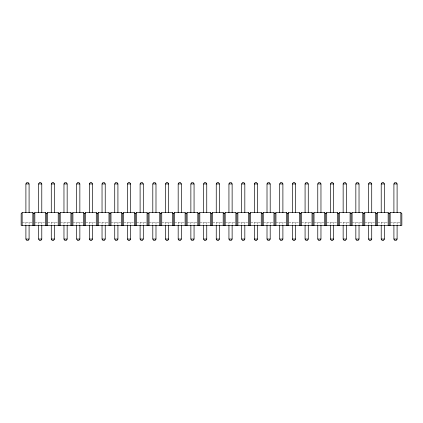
<?xml version="1.0" encoding="UTF-8"?>
<svg xmlns="http://www.w3.org/2000/svg" width="423" height="423" viewBox="0 0 423 423"><rect width="100%" height="100%" fill="white"/><g stroke="black" fill="none" stroke-linecap="round" stroke-linejoin="round"><path stroke-width="0.32" stroke-dasharray="2.12 1.59" d="M22.419 222.191L31.937 222.191M35.109 222.191L44.627 222.191M47.799 222.191L57.317 222.191M60.489 222.191L70.007 222.191M73.179 222.191L82.697 222.191M85.869 222.191L95.387 222.191M98.559 222.191L108.077 222.191M111.249 222.191L120.767 222.191M123.939 222.191L133.457 222.191M136.629 222.191L146.147 222.191M149.319 222.191L158.837 222.191M162.009 222.191L171.526 222.191M174.699 222.191L184.216 222.191M187.389 222.191L196.906 222.191M200.079 222.191L209.597 222.191M212.769 222.191L222.287 222.191M225.459 222.191L234.977 222.191M238.149 222.191L247.667 222.191M250.839 222.191L260.357 222.191M263.529 222.191L273.047 222.191M276.219 222.191L285.737 222.191M288.909 222.191L298.427 222.191M301.599 222.191L311.117 222.191M314.289 222.191L323.807 222.191M326.979 222.191L336.497 222.191M339.669 222.191L349.187 222.191M352.359 222.191L361.877 222.191M365.049 222.191L374.567 222.191M377.739 222.191L387.257 222.191M390.429 222.191L399.947 222.191M397.102 222.133L397.102 224.735M393.908 222.133L393.908 224.735M384.412 222.133L384.412 224.735M381.218 222.133L381.218 224.735M371.722 222.133L371.722 224.735M368.528 222.133L368.528 224.735M359.032 222.133L359.032 224.735M355.838 222.133L355.838 224.735M346.342 222.133L346.342 224.735M343.148 222.133L343.148 224.735M333.652 222.133L333.652 224.735M330.458 222.133L330.458 224.735M320.962 222.133L320.962 224.735M317.768 222.133L317.768 224.735M308.272 222.133L308.272 224.735M305.078 222.133L305.078 224.735M295.582 222.133L295.582 224.735M292.388 222.133L292.388 224.735M282.892 222.133L282.892 224.735M279.698 222.133L279.698 224.735M270.202 222.133L270.202 224.735M267.008 222.133L267.008 224.735M257.512 222.133L257.512 224.735M254.318 222.133L254.318 224.735M244.822 222.133L244.822 224.735M241.628 222.133L241.628 224.735M232.132 222.133L232.132 224.735M228.938 222.133L228.938 224.735M219.442 222.133L219.442 224.735M216.248 222.133L216.248 224.735M206.752 222.133L206.752 224.735M203.558 222.133L203.558 224.735M194.062 222.133L194.062 224.735M190.868 222.133L190.868 224.735M181.372 222.133L181.372 224.735M178.178 222.133L178.178 224.735M168.682 222.133L168.682 224.735M165.488 222.133L165.488 224.735M155.992 222.133L155.992 224.735M152.798 222.133L152.798 224.735M143.302 222.133L143.302 224.735M140.108 222.133L140.108 224.735M130.612 222.133L130.612 224.735M127.418 222.133L127.418 224.735M117.922 222.133L117.922 224.735M114.728 222.133L114.728 224.735M105.232 222.133L105.232 224.735M102.038 222.133L102.038 224.735M92.542 222.133L92.542 224.735M89.348 222.133L89.348 224.735M79.852 222.133L79.852 224.735M76.658 222.133L76.658 224.735M67.162 222.133L67.162 224.735M63.968 222.133L63.968 224.735M54.472 222.133L54.472 224.735M51.278 222.133L51.278 224.735M41.782 222.133L41.782 224.735M38.588 222.133L38.588 224.735M29.092 222.133L29.092 224.735M25.898 222.133L25.898 224.735"/><path stroke-width="0.63" d="M25.898 212.674L25.898 183.947L26.898 182.45L28.092 182.45L29.092 183.947L29.092 212.674M38.588 212.674L38.588 183.947L39.588 182.45L40.782 182.45L41.782 183.947L41.782 212.674M51.278 212.674L51.278 183.947L52.278 182.45L53.472 182.45L54.472 183.947L54.472 212.674M63.968 212.674L63.968 183.947L64.968 182.45L66.162 182.45L67.162 183.947L67.162 212.674M29.092 225.385L29.092 239.053L28.092 240.55L26.898 240.55L25.898 239.053L25.898 225.385M76.658 212.674L76.658 183.947L77.658 182.45L78.852 182.45L79.852 183.947L79.852 212.674M41.782 225.385L41.782 239.053L40.782 240.55L39.588 240.55L38.588 239.053L38.588 225.385M89.348 212.674L89.348 183.947L90.348 182.45L91.542 182.45L92.542 183.947L92.542 212.674M54.472 225.385L54.472 239.053L53.472 240.55L52.278 240.55L51.278 239.053L51.278 225.385M102.038 212.674L102.038 183.947L103.038 182.45L104.232 182.45L105.232 183.947L105.232 212.674M67.162 225.385L67.162 239.053L66.162 240.55L64.968 240.55L63.968 239.053L63.968 225.385M114.728 212.674L114.728 183.947L115.728 182.45L116.922 182.45L117.922 183.947L117.922 212.674M79.852 225.385L79.852 239.053L78.852 240.55L77.658 240.55L76.658 239.053L76.658 225.385M127.418 212.674L127.418 183.947L128.418 182.45L129.612 182.45L130.612 183.947L130.612 212.674M92.542 225.385L92.542 239.053L91.542 240.55L90.348 240.55L89.348 239.053L89.348 225.385M140.108 212.674L140.108 183.947L141.108 182.45L142.302 182.45L143.302 183.947L143.302 212.674M105.232 225.385L105.232 239.053L104.232 240.55L103.038 240.55L102.038 239.053L102.038 225.385M152.798 212.674L152.798 183.947L153.798 182.45L154.992 182.45L155.992 183.947L155.992 212.674M117.922 225.385L117.922 239.053L116.922 240.55L115.728 240.55L114.728 239.053L114.728 225.385M165.488 212.674L165.488 183.947L166.488 182.45L167.682 182.45L168.682 183.947L168.682 212.674M130.612 225.385L130.612 239.053L129.612 240.55L128.418 240.55L127.418 239.053L127.418 225.385M178.178 212.674L178.178 183.947L179.178 182.45L180.372 182.45L181.372 183.947L181.372 212.674M143.302 225.385L143.302 239.053L142.302 240.55L141.108 240.55L140.108 239.053L140.108 225.385M190.868 212.674L190.868 183.947L191.868 182.45L193.062 182.45L194.062 183.947L194.062 212.674M155.992 225.385L155.992 239.053L154.992 240.55L153.798 240.55L152.798 239.053L152.798 225.385M203.558 212.674L203.558 183.947L204.558 182.45L205.752 182.45L206.752 183.947L206.752 212.674M168.682 225.385L168.682 239.053L167.682 240.55L166.488 240.55L165.488 239.053L165.488 225.385M216.248 212.674L216.248 183.947L217.248 182.45L218.442 182.45L219.442 183.947L219.442 212.674M181.372 225.385L181.372 239.053L180.372 240.55L179.178 240.55L178.178 239.053L178.178 225.385M228.938 212.674L228.938 183.947L229.938 182.45L231.132 182.45L232.132 183.947L232.132 212.674M194.062 225.385L194.062 239.053L193.062 240.55L191.868 240.55L190.868 239.053L190.868 225.385M241.628 212.674L241.628 183.947L242.628 182.45L243.822 182.45L244.822 183.947L244.822 212.674M206.752 225.385L206.752 239.053L205.752 240.55L204.558 240.55L203.558 239.053L203.558 225.385M254.318 212.674L254.318 183.947L255.318 182.45L256.512 182.45L257.512 183.947L257.512 212.674M219.442 225.385L219.442 239.053L218.442 240.55L217.248 240.55L216.248 239.053L216.248 225.385M267.008 212.674L267.008 183.947L268.008 182.45L269.202 182.45L270.202 183.947L270.202 212.674M232.132 225.385L232.132 239.053L231.132 240.55L229.938 240.55L228.938 239.053L228.938 225.385M279.698 212.674L279.698 183.947L280.698 182.45L281.892 182.45L282.892 183.947L282.892 212.674M244.822 225.385L244.822 239.053L243.822 240.55L242.628 240.55L241.628 239.053L241.628 225.385M292.388 212.674L292.388 183.947L293.388 182.45L294.582 182.45L295.582 183.947L295.582 212.674M257.512 225.385L257.512 239.053L256.512 240.55L255.318 240.55L254.318 239.053L254.318 225.385M305.078 212.674L305.078 183.947L306.078 182.45L307.272 182.45L308.272 183.947L308.272 212.674M270.202 225.385L270.202 239.053L269.202 240.55L268.008 240.55L267.008 239.053L267.008 225.385M317.768 212.674L317.768 183.947L318.768 182.45L319.962 182.45L320.962 183.947L320.962 212.674M282.892 225.385L282.892 239.053L281.892 240.55L280.698 240.55L279.698 239.053L279.698 225.385M330.458 212.674L330.458 183.947L331.458 182.45L332.652 182.45L333.652 183.947L333.652 212.674M295.582 225.385L295.582 239.053L294.582 240.55L293.388 240.55L292.388 239.053L292.388 225.385M343.148 212.674L343.148 183.947L344.148 182.45L345.342 182.45L346.342 183.947L346.342 212.674M308.272 225.385L308.272 239.053L307.272 240.55L306.078 240.55L305.078 239.053L305.078 225.385M355.838 212.674L355.838 183.947L356.838 182.45L358.032 182.45L359.032 183.947L359.032 212.674M320.962 225.385L320.962 239.053L319.962 240.55L318.768 240.55L317.768 239.053L317.768 225.385M368.528 212.674L368.528 183.947L369.528 182.45L370.722 182.45L371.722 183.947L371.722 212.674M333.652 225.385L333.652 239.053L332.652 240.55L331.458 240.55L330.458 239.053L330.458 225.385M381.218 212.674L381.218 183.947L382.218 182.45L383.412 182.45L384.412 183.947L384.412 212.674M346.342 225.385L346.342 239.053L345.342 240.55L344.148 240.55L343.148 239.053L343.148 225.385M393.908 212.674L393.908 183.947L394.908 182.45L396.102 182.45L397.102 183.947L397.102 212.674M359.032 225.385L359.032 239.053L358.032 240.55L356.838 240.55L355.838 239.053L355.838 225.385M371.722 225.385L371.722 239.053L370.722 240.55L369.528 240.55L368.528 239.053L368.528 225.385M384.412 225.385L384.412 239.053L383.412 240.55L382.218 240.55L381.218 239.053L381.218 225.385M397.102 225.385L397.102 239.053L396.102 240.55L394.908 240.55L393.908 239.053L393.908 225.385M33.84 225.364L33.84 213.673L32.841 212.674L22.149 212.674L21.15 213.673L21.15 225.364L401.85 225.364L401.85 213.673L400.851 212.674L390.159 212.674L389.16 213.673L389.16 225.364M33.84 213.673L34.839 212.674L45.531 212.674L46.53 213.673L46.53 225.364M46.53 213.673L47.529 212.674L58.221 212.674L59.22 213.673L59.22 225.364M59.22 213.673L60.219 212.674L70.911 212.674L71.91 213.673L71.91 225.364M71.91 213.673L72.909 212.674L83.601 212.674L84.6 213.673L84.6 225.364M84.6 213.673L85.599 212.674L96.291 212.674L97.29 213.673L97.29 225.364M97.29 213.673L98.289 212.674L108.981 212.674L109.98 213.673L109.98 225.364M109.98 213.673L110.979 212.674L121.671 212.674L122.67 213.673L122.67 225.364M122.67 213.673L123.669 212.674L134.361 212.674L135.36 213.673L135.36 225.364M135.36 213.673L136.359 212.674L147.051 212.674L148.05 213.673L148.05 225.364M148.05 213.673L149.049 212.674L159.741 212.674L160.74 213.673L160.74 225.364M160.74 213.673L161.739 212.674L172.431 212.674L173.43 213.673L173.43 225.364M173.43 213.673L174.429 212.674L185.121 212.674L186.12 213.673L186.12 225.364M186.12 213.673L187.119 212.674L197.811 212.674L198.81 213.673L198.81 225.364M198.81 213.673L199.809 212.674L210.501 212.674L211.5 213.673L211.5 225.364M211.5 213.673L212.499 212.674L223.191 212.674L224.19 213.673L224.19 225.364M224.19 213.673L225.189 212.674L235.881 212.674L236.88 213.673L236.88 225.364M236.88 213.673L237.879 212.674L248.571 212.674L249.57 213.673L249.57 225.364M249.57 213.673L250.569 212.674L261.261 212.674L262.26 213.673L262.26 225.364M262.26 213.673L263.259 212.674L273.951 212.674L274.95 213.673L274.95 225.364M274.95 213.673L275.949 212.674L286.641 212.674L287.64 213.673L287.64 225.364M287.64 213.673L288.639 212.674L299.331 212.674L300.33 213.673L300.33 225.364M300.33 213.673L301.329 212.674L312.021 212.674L313.02 213.673L313.02 225.364M313.02 213.673L314.019 212.674L324.711 212.674L325.71 213.673L325.71 225.364M325.71 213.673L326.709 212.674L337.401 212.674L338.4 213.673L338.4 225.364M338.4 213.673L339.399 212.674L350.091 212.674L351.09 213.673L351.09 225.364M351.09 213.673L352.089 212.674L362.781 212.674L363.78 213.673L363.78 225.364M363.78 213.673L364.779 212.674L375.471 212.674L376.47 213.673L376.47 225.364M376.47 213.673L377.469 212.674L388.161 212.674L389.16 213.673M25.898 183.947L29.092 183.947M38.588 183.947L41.782 183.947M51.278 183.947L54.472 183.947M63.968 183.947L67.162 183.947M76.658 183.947L79.852 183.947M89.348 183.947L92.542 183.947M102.038 183.947L105.232 183.947M114.728 183.947L117.922 183.947M127.418 183.947L130.612 183.947M140.108 183.947L143.302 183.947M152.798 183.947L155.992 183.947M165.488 183.947L168.682 183.947M178.178 183.947L181.372 183.947M190.868 183.947L194.062 183.947M203.558 183.947L206.752 183.947M216.248 183.947L219.442 183.947M228.938 183.947L232.132 183.947M241.628 183.947L244.822 183.947M254.318 183.947L257.512 183.947M267.008 183.947L270.202 183.947M279.698 183.947L282.892 183.947M292.388 183.947L295.582 183.947M305.078 183.947L308.272 183.947M317.768 183.947L320.962 183.947M330.458 183.947L333.652 183.947M343.148 183.947L346.342 183.947M355.838 183.947L359.032 183.947M368.528 183.947L371.722 183.947M381.218 183.947L384.412 183.947M393.908 183.947L397.102 183.947M25.898 239.053L29.092 239.053M38.588 239.053L41.782 239.053M51.278 239.053L54.472 239.053M63.968 239.053L67.162 239.053M76.658 239.053L79.852 239.053M89.348 239.053L92.542 239.053M102.038 239.053L105.232 239.053M114.728 239.053L117.922 239.053M127.418 239.053L130.612 239.053M140.108 239.053L143.302 239.053M152.798 239.053L155.992 239.053M165.488 239.053L168.682 239.053M178.178 239.053L181.372 239.053M190.868 239.053L194.062 239.053M203.558 239.053L206.752 239.053M216.248 239.053L219.442 239.053M228.938 239.053L232.132 239.053M241.628 239.053L244.822 239.053M254.318 239.053L257.512 239.053M267.008 239.053L270.202 239.053M279.698 239.053L282.892 239.053M292.388 239.053L295.582 239.053M305.078 239.053L308.272 239.053M317.768 239.053L320.962 239.053M330.458 239.053L333.652 239.053M343.148 239.053L346.342 239.053M355.838 239.053L359.032 239.053M368.528 239.053L371.722 239.053M381.218 239.053L384.412 239.053M393.908 239.053L397.102 239.053M400.851 212.674L400.851 225.364M390.159 212.674L390.159 225.364M388.161 212.674L388.161 225.364M377.469 212.674L377.469 225.364M375.471 212.674L375.471 225.364M364.779 212.674L364.779 225.364M362.781 212.674L362.781 225.364M352.089 212.674L352.089 225.364M350.091 212.674L350.091 225.364M339.399 212.674L339.399 225.364M337.401 212.674L337.401 225.364M326.709 212.674L326.709 225.364M324.711 212.674L324.711 225.364M314.019 212.674L314.019 225.364M312.021 212.674L312.021 225.364M301.329 212.674L301.329 225.364M299.331 212.674L299.331 225.364M288.639 212.674L288.639 225.364M286.641 212.674L286.641 225.364M275.949 212.674L275.949 225.364M273.951 212.674L273.951 225.364M263.259 212.674L263.259 225.364M261.261 212.674L261.261 225.364M250.569 212.674L250.569 225.364M248.571 212.674L248.571 225.364M237.879 212.674L237.879 225.364M235.881 212.674L235.881 225.364M225.189 212.674L225.189 225.364M223.191 212.674L223.191 225.364M212.499 212.674L212.499 225.364M210.501 212.674L210.501 225.364M199.809 212.674L199.809 225.364M197.811 212.674L197.811 225.364M187.119 212.674L187.119 225.364M185.121 212.674L185.121 225.364M174.429 212.674L174.429 225.364M172.431 212.674L172.431 225.364M161.739 212.674L161.739 225.364M159.741 212.674L159.741 225.364M149.049 212.674L149.049 225.364M147.051 212.674L147.051 225.364M136.359 212.674L136.359 225.364M134.361 212.674L134.361 225.364M123.669 212.674L123.669 225.364M121.671 212.674L121.671 225.364M110.979 212.674L110.979 225.364M108.981 212.674L108.981 225.364M98.289 212.674L98.289 225.364M96.291 212.674L96.291 225.364M85.599 212.674L85.599 225.364M83.601 212.674L83.601 225.364M72.909 212.674L72.909 225.364M70.911 212.674L70.911 225.364M60.219 212.674L60.219 225.364M58.221 212.674L58.221 225.364M47.529 212.674L47.529 225.364M45.531 212.674L45.531 225.364M34.839 212.674L34.839 225.364M32.841 212.674L32.841 225.364M22.149 212.674L22.149 225.364"/></g></svg>
